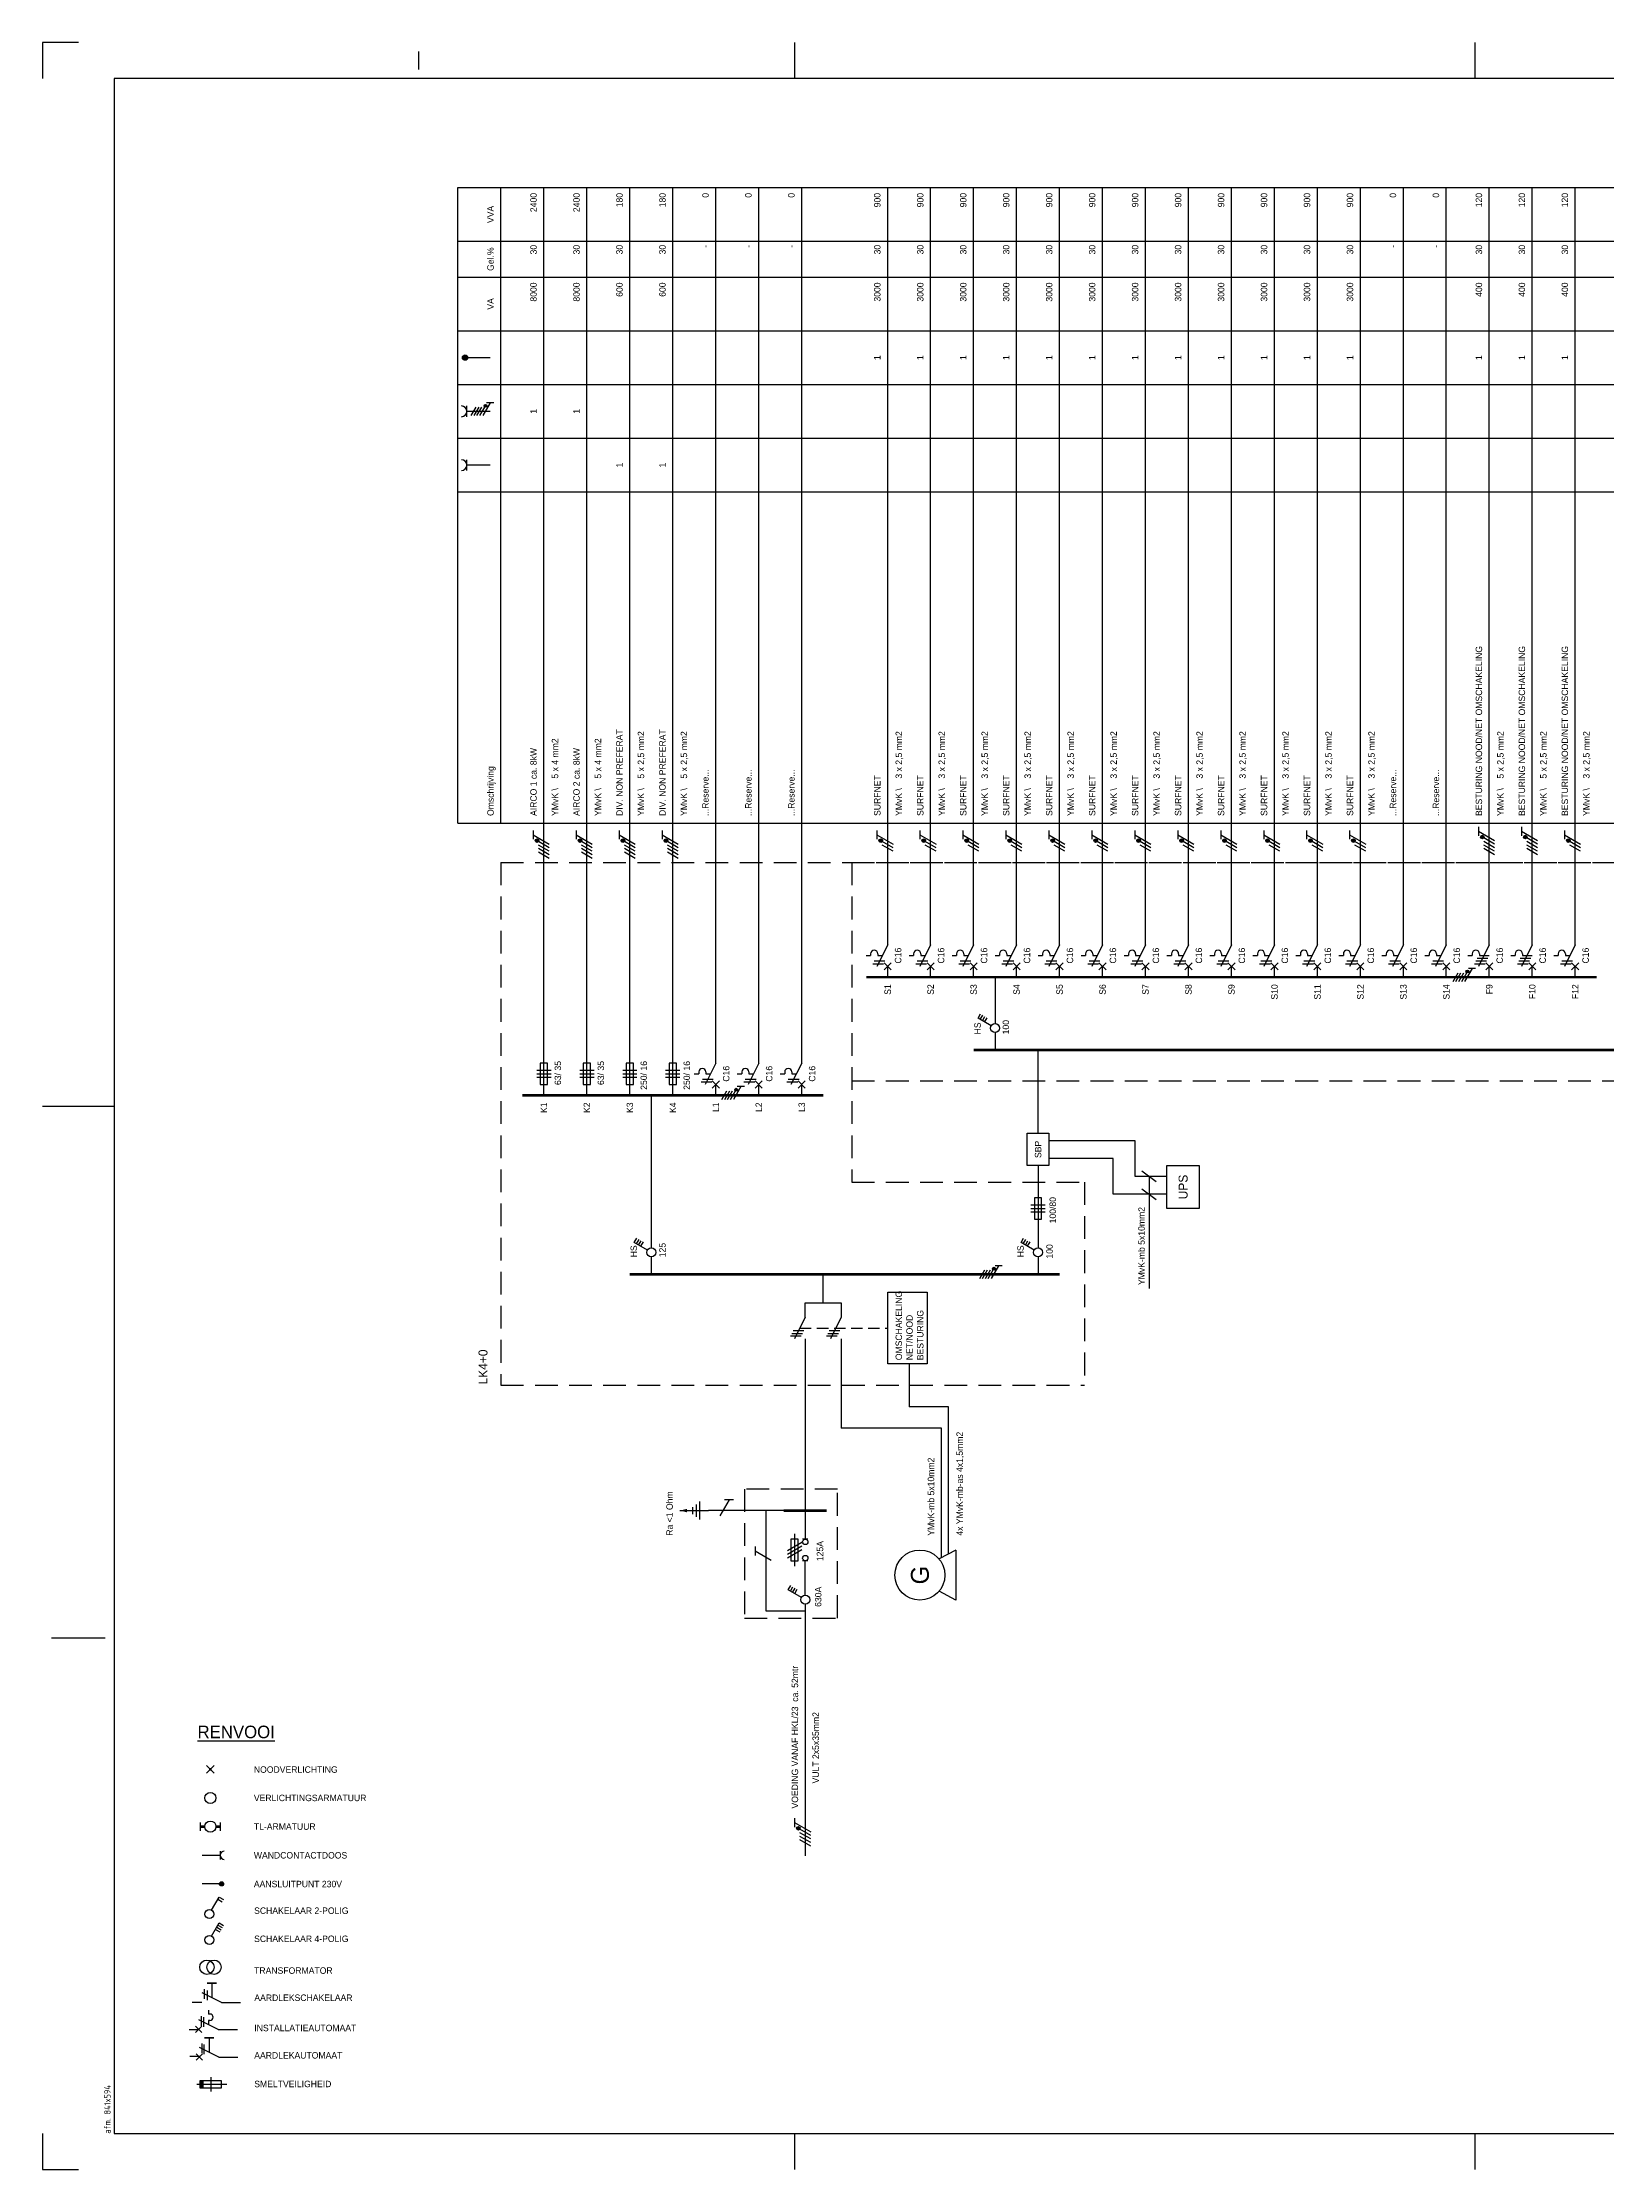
# Model space of a CAD drawing. Header units: millimetres. Extents: x 0 to 841, y 0 to 594.
# Drawn here: x 0 to 437, y 0 to 594 of the extents above; entities that cross this region are included whole.
import ezdxf
from ezdxf.enums import TextEntityAlignment as Align

# ---------------------------------------------------------------- set-up
doc = ezdxf.new("R2010")
doc.units = ezdxf.units.MM
doc.linetypes.add('HIDDEN', pattern=[9.525, 6.35, -3.175])
doc.layers.get('0').update_dxf_attribs({"linetype": 'CONTINUOUS'})
for name, color, linetype in [('00att018', 1, 'CONTINUOUS'), ('00kad018', 1, 'CONTINUOUS'), ('00kad070', 5, 'CONTINUOUS'), ('BL$2----_KADER', 7, 'CONTINUOUS'), ('EL$1----', 3, 'CONTINUOUS'), ('EL$1----_LK4+0', 3, 'CONTINUOUS')]:
    doc.layers.add(name, color=color, linetype=linetype)
doc.styles.add('BURO-018', font='BUROFONT', dxfattribs={"height": 1.8})
doc.styles.add('BURO-025', font='BUROFONT.shx', dxfattribs={"height": 2.5})
doc.styles.add('BURO-035', font='BUROFONT.shx', dxfattribs={"height": 3.5})
doc.styles.add('ISO', font='isocp.shx')

# ---------------------------------------------------------------- blocks, each defined once
blk = doc.blocks.new('RENV_DION')
at = {"layer": 'EL$1----', "linetype": 'Continuous'}
for p, q in [((485.12, 256.64), (487.32, 254.44)), ((487.32, 256.64), (485.12, 254.44)), ((483.5, 238.37), (483.5, 240.7)), ((488.94, 240.7), (488.94, 238.37)), ((488.94, 232.7), (488.94, 230.37)), ((483.89, 231.54), (488.94, 231.54)), ((489.33, 223.54), (483.89, 223.54)), ((486.57, 208.98), (488.69, 212.65)), ((487.64, 210.83), (488.85, 210.13)), ((487.99, 211.43), (489.2, 210.73)), ((488.34, 212.04), (489.55, 211.34)), ((488.69, 212.65), (489.9, 211.95)), ((489.35, 190.42), (483.95, 193.12)), ((484.62, 191.43), (484.62, 194.13)), ((485.3, 193.8), (485.3, 191.1)), ((486.65, 195.82), (486.65, 191.77)), ((488.36, 182.91), (482.96, 185.61)), ((483.63, 186.63), (483.63, 183.93)), ((484.31, 186.29), (484.31, 183.59)), ((485.66, 188.31), (485.66, 187.19)), ((486.11, 187.19), (485.66, 187.19)), ((486.11, 185.39), (485.66, 185.39)), ((485.66, 185.39), (485.66, 184.26)), ((480.26, 182.91), (482.96, 182.91)), ((482.06, 183.81), (483.86, 182.01)), ((483.86, 183.81), (482.06, 182.01)), ((485.84, 180.58), (485.84, 176.53)), ((488.36, 182.91), (493.76, 182.91)), ((484.04, 176.08), (482.24, 174.28)), ((482.24, 176.08), (484.04, 174.28)), ((488.54, 175.18), (483.14, 177.88)), ((482.39, 167.57), (490.81, 167.57)), ((489.31, 168.57), (483.31, 168.57)), ((483.31, 168.57), (483.31, 166.57)), ((483.31, 166.57), (489.31, 166.57)), ((486.31, 169.57), (486.31, 165.57)), ((489.31, 166.57), (489.31, 168.57))]:
    blk.add_line(p, q, dxfattribs=at)
at = {"layer": 'EL$1----', "color": 3, "linetype": 'Continuous'}
for p, q in [((486.57, 216.18), (488.69, 219.85)), ((488.69, 219.85), (489.9, 219.15)), ((488.34, 219.25), (489.55, 218.55))]:
    blk.add_line(p, q, dxfattribs=at)
at = {"layer": 'EL$1----'}
for p, q in [((483.86, 190.42), (481.16, 190.42)), ((489.35, 190.42), (494.66, 190.42)), ((483.9, 176.31), (483.9, 179.01)), ((484.49, 175.97), (484.49, 178.67)), ((483.14, 175.29), (480.44, 175.29)), ((488.54, 175.18), (493.85, 175.18))]:
    blk.add_line(p, q, dxfattribs=at)
at = {"layer": 'EL$1----', "linetype": 'Continuous'}
for points, const_width in [([(486.41, 255.54, 1), (486.02, 255.54, 1)], 0.389), ([(489.33, 223.83, 1), (489.33, 223.24, 1)], 0.583)]:
    blk.add_lwpolyline(points, format="xyb", close=True, dxfattribs=dict(at, const_width=const_width))
for points, const_width in [([(484.66, 239.54), (483.5, 239.54)], 0.778), ([(487.77, 239.54), (488.94, 239.54)], 0.778), ([(485.3, 195.82), (488, 195.82)], 0.45), ([(484.49, 180.58), (487.19, 180.58)], 0.45)]:
    blk.add_lwpolyline(points, dxfattribs=dict(at, const_width=const_width))
for centre, radius in [((486.22, 247.54), 1.56), ((486.22, 239.54), 1.56), ((489.33, 223.54), 0.583), ((485.95, 207.9), 1.25), ((485.24, 200.27), 2), ((487.24, 200.27), 2)]:
    blk.add_circle(centre, radius, dxfattribs=at)
at = {"layer": 'EL$1----', "color": 3, "linetype": 'Continuous'}
blk.add_circle((485.95, 215.1), 1.25, dxfattribs=at)
at = {"layer": 'EL$1----', "linetype": 'Continuous'}
for centre, radius, start, end in [((490.11, 231.54), 1.17, 90, 270), ((486.11, 186.29), 0.9, 270, 90)]:
    blk.add_arc(centre, radius, start, end, dxfattribs=at)
blk.add_solid([(483.31, 168.57), (484.31, 168.57), (483.31, 166.57), (484.31, 166.57)], dxfattribs=at)
at = {"layer": 'EL$1----', "color": 3, "style": 'BURO-035'}
blk.add_text('%%URENVOOI', height=3.5, dxfattribs=at).set_placement((482.63, 264.23))
at = {"layer": 'EL$1----', "color": 1, "style": 'BURO-018'}
for s, p in [('NOODVERLICHTING', (498.36, 255.47)), ('VERLICHTINGSARMATUUR', (498.36, 247.55)), ('TL-ARMATUUR', (498.36, 239.54)), ('WANDCONTACTDOOS', (498.36, 231.52)), ('AANSLUITPUNT 230V', (498.36, 223.5)), ('SCHAKELAAR 2-POLIG', (498.43, 216.06)), ('SCHAKELAAR 4-POLIG', (498.43, 208.21)), ('TRANSFORMATOR', (498.43, 199.33)), ('AARDLEKSCHAKELAAR', (498.49, 191.75)), ('INSTALLATIEAUTOMAAT', (498.49, 183.3)), ('AARDLEKAUTOMAAT', (498.47, 175.66)), ('SMELTVEILIGHEID', (498.47, 167.66))]:
    blk.add_text(s, height=1.8, dxfattribs=at).set_placement(p, align=Align.MIDDLE_LEFT)
blk = doc.blocks.new('HL3')
at = {"color": 0, "linetype": 'Continuous'}
for p, q in [((-3, 6.98), (-3, 4.48)), ((-3, 5.73), (1.5, 3.13)), ((1.5, 2.13), (-1.5, 3.87)), ((1.5, 1.13), (-1.5, 2.87)), ((1.5, 0.13), (-1.5, 1.87)), ((1.5, -0.87), (-1.5, 0.87))]:
    blk.add_line(p, q, dxfattribs=at)
at = {"color": 0, "linetype": 'Continuous', "const_width": 0.5}
blk.add_lwpolyline([(-1.68, 4.12, 1), (-2.18, 4.12, 1)], format="xyb", close=True, dxfattribs=at)
at = {"color": 0, "linetype": 'Continuous'}
blk.add_circle((-1.93, 4.12), 0.5, dxfattribs=at)
blk = doc.blocks.new('1114A3A')
at = {"color": 0, "linetype": 'Continuous'}
for p, q in [((0.62, 1.08), (2.74, 4.75)), ((1.69, 2.93), (2.9, 2.23)), ((2.04, 3.54), (3.25, 2.84)), ((2.39, 4.14), (3.6, 3.44)), ((2.74, 4.75), (3.95, 4.05))]:
    blk.add_line(p, q, dxfattribs=at)
blk.add_circle((0, 0), 1.25, dxfattribs=at)
at = {"color": 0, "linetype": 'Continuous', "style": 'BURO-018', "flags": 1}
for tag, p in [('E_ID', (0, 0.08)), ('E_MATCODE', (0, -4.92))]:
    blk.add_attdef(tag, p, '', height=1.8, dxfattribs=at)
at = {"color": 0, "linetype": 'Continuous', "style": 'BURO-018'}
blk.add_attdef('E_IGS', text='', height=1.8, dxfattribs=at).set_placement((3, 0.08), align=Align.MIDDLE_LEFT)
blk = doc.blocks.new('a1-windesheim-hor')
at = {"layer": '00kad018', "color": 1}
for p, q in [((0, 594), (0, 584)), ((10, 594), (0, 594)), ((210, 594), (210, 584)), ((400, 594), (400, 584)), ((105, 591.5), (105, 586.5)), ((0, 297), (20, 297)), ((2.5, 148.5), (17.5, 148.5)), ((0, 10), (0, 0)), ((210, 10), (210, 0)), ((400, 10), (400, 0)), ((0, 0), (10, 0))]:
    blk.add_line(p, q, dxfattribs=at)
at = {"layer": '00kad070', "color": 5}
for p, q in [((831, 584), (20, 584)), ((20, 584), (20, 10)), ((20, 10), (831, 10))]:
    blk.add_line(p, q, dxfattribs=at)
at = {"layer": '00att018', "color": 1, "style": 'ISO'}
blk.add_text('afm. 841x594', height=1.8, rotation=90, dxfattribs=at).set_placement((19, 10))
blk = doc.blocks.new('072101A')
at = {"color": 0, "linetype": 'Continuous'}
for p, q in [((1, 0), (-1, 0)), ((-1, 0), (-1, -6)), ((1, -6), (1, 0)), ((-1, -6), (1, -6))]:
    blk.add_line(p, q, dxfattribs=at)
at = {"color": 0, "linetype": 'Continuous', "style": 'BURO-018', "flags": 1}
for tag, p in [('E_ID', (0, 0)), ('E_MATCODE', (0, -5))]:
    blk.add_attdef(tag, p, '', height=1.8, dxfattribs=at)
at = {"color": 0, "linetype": 'Continuous', "style": 'BURO-018'}
blk.add_attdef('E_KODE', text='', height=1.8, dxfattribs=at).set_placement((-3, -3), align=Align.MIDDLE_RIGHT)
blk = doc.blocks.new('0721013F')
at = {"color": 0, "linetype": 'Continuous'}
for p, q in [((-2, -2), (2, -2)), ((-2, -3), (2, -3)), ((2, -4), (-2, -4))]:
    blk.add_line(p, q, dxfattribs=at)
blk = doc.blocks.new('L1')
at = {"color": 0, "linetype": 'Continuous'}
for p, q in [((-3, 73.98), (-3, 71.48)), ((-3, 72.73), (1.5, 70.13)), ((1.5, 69.13), (-1.5, 70.87)), ((1.5, 68.13), (-1.5, 69.87))]:
    blk.add_line(p, q, dxfattribs=at)
at = {"color": 0, "linetype": 'Continuous', "const_width": 0.5}
blk.add_lwpolyline([(-1.68, 71.12, 1), (-2.18, 71.12, 1)], format="xyb", close=True, dxfattribs=at)
at = {"color": 0, "linetype": 'Continuous'}
blk.add_circle((-1.93, 71.12), 0.5, dxfattribs=at)
blk = doc.blocks.new('L3')
at = {"color": 0, "linetype": 'Continuous'}
for p, q in [((-3, 75.98), (-3, 73.48)), ((-3, 74.73), (1.5, 72.13)), ((1.5, 71.13), (-1.5, 72.87)), ((1.5, 70.13), (-1.5, 71.87)), ((1.5, 69.13), (-1.5, 70.87)), ((1.5, 68.13), (-1.5, 69.87))]:
    blk.add_line(p, q, dxfattribs=at)
at = {"color": 0, "linetype": 'Continuous', "const_width": 0.5}
blk.add_lwpolyline([(-1.68, 73.12, 1), (-2.18, 73.12, 1)], format="xyb", close=True, dxfattribs=at)
at = {"color": 0, "linetype": 'Continuous'}
blk.add_circle((-1.93, 73.12), 0.5, dxfattribs=at)
blk = doc.blocks.new('111104')
at = {"color": 0, "linetype": 'Continuous'}
for p, q in [((-3, 6.98), (-3, 4.48)), ((-3, 5.73), (1.5, 3.13)), ((1.5, 2.13), (-1.5, 3.87)), ((1.5, 1.13), (-1.5, 2.87)), ((1.5, 0.13), (-1.5, 1.87)), ((1.5, -0.87), (-1.5, 0.87))]:
    blk.add_line(p, q, dxfattribs=at)
at = {"color": 0, "linetype": 'Continuous', "const_width": 0.5}
blk.add_lwpolyline([(-1.68, 4.12, 1), (-2.18, 4.12, 1)], format="xyb", close=True, dxfattribs=at)
at = {"color": 0, "linetype": 'Continuous'}
blk.add_circle((-1.93, 4.12), 0.5, dxfattribs=at)
blk = doc.blocks.new('060401E')
at = {"color": 0, "linetype": 'Continuous'}
blk.add_circle((0, 0), 3.5, dxfattribs=at)
at = {"color": 0, "linetype": 'Continuous', "style": 'BURO-025'}
blk.add_text('G', height=2.5, dxfattribs=at).set_placement((0, 0), align=Align.MIDDLE)
at = {"color": 0, "linetype": 'Continuous', "style": 'BURO-018', "flags": 1}
for tag, p in [('E_ID', (0, 0)), ('E_MATCODE', (0, -5))]:
    blk.add_attdef(tag, p, '', height=1.8, dxfattribs=at)
at = {"color": 0, "linetype": 'Continuous', "style": 'BURO-018'}
blk.add_attdef('E_KODE', text='', height=1.8, dxfattribs=at).set_placement((5, 0), align=Align.MIDDLE_LEFT)
blk = doc.blocks.new('070201')
at = {"color": 0, "linetype": 'Continuous'}
blk.add_line((0, -6), (-3, 0), dxfattribs=at)
at = {"color": 0, "linetype": 'Continuous', "style": 'BURO-018'}
blk.add_attdef('E_ASK1', text='', height=1.8, dxfattribs=at).set_placement((-1, 1), align=Align.RIGHT)
at = {"color": 0, "linetype": 'Continuous', "style": 'BURO-018', "flags": 1}
for tag, p in [('E_ID', (0, 0)), ('E_MATCODE', (0, -5))]:
    blk.add_attdef(tag, p, '', height=1.8, dxfattribs=at)
at = {"color": 0, "linetype": 'Continuous', "style": 'BURO-018'}
blk.add_attdef('E_KODE', text='', height=1.8, dxfattribs=at).set_placement((3, -3), align=Align.MIDDLE_LEFT)
blk.add_attdef('E_ASK2', text='', height=1.8, dxfattribs=at).set_placement((-1, -7), align=Align.TOP_RIGHT)
blk = doc.blocks.new('070201B')
at = {"color": 0, "linetype": 'Continuous'}
for p, q in [((-1.125, -0.75), (-4.125, -0.75)), ((-3.75, -1.5), (-0.75, -1.5)), ((-0.375, -2.25), (-3.375, -2.25))]:
    blk.add_line(p, q, dxfattribs=at)
blk = doc.blocks.new('A$C463722A5')
at = {"color": 0, "linetype": 'Continuous'}
for p, q in [((0, 4.35), (4, 6.65)), ((1, 7.5), (1, 1.5)), ((3, 7.5), (1, 7.5)), ((2, 9), (2, 0)), ((3, 1.5), (3, 7.5)), ((5.75, 7.5), (4.25, 7.5)), ((0, 3.35), (4, 5.65)), ((0, 2.35), (4, 4.65)), ((1, 1.5), (3, 1.5)), ((5.75, 1.5), (4.25, 1.5))]:
    blk.add_line(p, q, dxfattribs=at)
for centre in [(5, 6.75), (5, 2.25)]:
    blk.add_circle(centre, 0.75, dxfattribs=at)
at = {"color": 0, "linetype": 'Continuous', "style": 'BURO-018', "flags": 1}
for tag, p in [('E_ID', (5, 7.5)), ('E_MATCODE', (5, 2.5))]:
    blk.add_attdef(tag, p, '', height=1.8, dxfattribs=at)
at = {"color": 0, "linetype": 'Continuous', "style": 'BURO-018'}
blk.add_attdef('E_IMPH', text='', height=1.8, dxfattribs=at).set_placement((10, 5.5), align=Align.CENTER)
blk.add_attdef('E_IMP', text='', height=1.8, dxfattribs=at).set_placement((10, 3.5), align=Align.TOP_CENTER)
blk = doc.blocks.new('111102')
at = {"color": 0, "linetype": 'Continuous'}
for p, q in [((-3, 2.98), (-3, 0.48)), ((-3, 1.73), (1.5, -0.87))]:
    blk.add_line(p, q, dxfattribs=at)
blk = doc.blocks.new('0215A2_')
at = {"color": 0, "linetype": 'Continuous'}
for p, q in [((0, -8), (0, 0)), ((-2.5, -2.5), (2.5, -2.5)), ((-1.75, -3.5), (1.75, -3.5)), ((-1, -4.5), (1, -4.5))]:
    blk.add_line(p, q, dxfattribs=at)
blk.add_lwpolyline([(0, -8, 0, 1, 0), (0, -6, 1, 1, 0)], format="xyseb", dxfattribs=at)
blk = doc.blocks.new('B15')
at = {"color": 0, "linetype": 'Continuous'}
for p, q in [((0, 0), (0, 21)), ((-2, 7), (2, 7)), ((-2, 6), (2, 6)), ((-1, 9), (-1, 3)), ((1, 9), (-1, 9)), ((1, 3), (1, 9)), ((2, 5), (-2, 5)), ((-1, 3), (1, 3))]:
    blk.add_line(p, q, dxfattribs=at)
at = {"color": 1, "style": 'BURO-018'}
blk.add_attdef('E_VRIJ1', (-3, 12), '', height=1.8, rotation=90, dxfattribs=at)
at = {"color": 1, "linetype": 'Continuous', "style": 'BURO-018'}
blk.add_attdef('E_IMP', text='', height=1.8, rotation=90, dxfattribs=at).set_placement((3, 6.9), align=Align.TOP_LEFT)
blk.add_attdef('E_IMPH', text='', height=1.8, rotation=90, dxfattribs=at).set_placement((3, 6.2), align=Align.TOP_RIGHT)
blk = doc.blocks.new('m1')
at = {"color": 0, "linetype": 'Continuous'}
blk.add_line((0, 21), (0, 33), dxfattribs=at)
blk = doc.blocks.new('b1s')
at = {"color": 0, "linetype": 'Continuous'}
blk.add_line((0, 33), (0, 54), dxfattribs=at)
blk = doc.blocks.new('m1s')
at = {"color": 0, "linetype": 'Continuous'}
blk.add_line((0, 54), (0, 66), dxfattribs=at)
blk = doc.blocks.new('B3')
at = {"color": 0, "linetype": 'Continuous'}
for p, q in [((0, 9), (0, 21)), ((-6, 6), (-4.75, 6)), ((-4.75, 6.5), (-4.75, 6)), ((0, 9), (-3, 3)), ((-2.75, 6.5), (-2.75, 6)), ((-2.75, 6), (-1.5, 6)), ((-4.125, 3.75), (-1.125, 3.75)), ((-3.75, 4.5), (-0.75, 4.5)), ((-1, 4), (1, 2)), ((-1, 2), (1, 4)), ((0, 0), (0, 3))]:
    blk.add_line(p, q, dxfattribs=at)
blk.add_arc((-3.75, 6.5), 1, 0, 180, dxfattribs=at)
at = {"color": 1, "style": 'BURO-018'}
blk.add_attdef('E_VRIJ1', (-3, 12), '', height=1.8, rotation=90, dxfattribs=at)
at = {"color": 1, "linetype": 'Continuous', "style": 'BURO-018'}
blk.add_attdef('E_IIA', text='', height=1.8, rotation=90, dxfattribs=at).set_placement((2, 6), align=Align.TOP_CENTER)
blk = doc.blocks.new('B3S')
at = {"color": 0, "linetype": 'Continuous'}
for p, q in [((0, 42), (0, 54)), ((0, 42), (-3, 36)), ((-6, 39), (-4.75, 39)), ((-4.75, 39.5), (-4.75, 39)), ((-4.125, 36.75), (-1.125, 36.75)), ((-3.75, 37.5), (-0.75, 37.5)), ((-2.75, 39.5), (-2.75, 39)), ((-2.75, 39), (-1.5, 39)), ((-1, 37), (1, 35)), ((-1, 35), (1, 37)), ((0, 33), (0, 36))]:
    blk.add_line(p, q, dxfattribs=at)
blk.add_arc((-3.75, 39.5), 1, 0, 180, dxfattribs=at)
at = {"color": 1, "style": 'BURO-018'}
blk.add_attdef('E_VRIJ1', (-3, 45), '', height=1.8, rotation=90, dxfattribs=at)
at = {"color": 1, "linetype": 'Continuous', "style": 'BURO-018'}
blk.add_attdef('E_IIA', text='', height=1.8, rotation=90, dxfattribs=at).set_placement((2, 39), align=Align.TOP_CENTER)
blk = doc.blocks.new('B5S')
at = {"color": 0, "linetype": 'Continuous'}
for p, q in [((0, 42), (0, 54)), ((0, 42), (-3, 36)), ((-6, 39), (-4.75, 39)), ((-4.75, 39.5), (-4.75, 39)), ((-4.125, 36.75), (-1.125, 36.75)), ((-3.75, 37.5), (-0.75, 37.5)), ((-3.375, 38.25), (-0.375, 38.25)), ((-2.75, 39.5), (-2.75, 39)), ((-2.75, 39), (0, 39)), ((-1, 35), (1, 37)), ((-1, 37), (1, 35)), ((0, 33), (0, 36))]:
    blk.add_line(p, q, dxfattribs=at)
blk.add_arc((-3.75, 39.5), 1, 0, 180, dxfattribs=at)
at = {"color": 1, "style": 'BURO-018'}
blk.add_attdef('E_VRIJ1', (-3, 45), '', height=1.8, rotation=90, dxfattribs=at)
at = {"color": 1, "linetype": 'Continuous', "style": 'BURO-018'}
blk.add_attdef('E_IIA', text='', height=1.8, rotation=90, dxfattribs=at).set_placement((2, 39), align=Align.TOP_CENTER)
blk = doc.blocks.new('KOLNR6')
at = {"color": 0, "linetype": 'Continuous'}
for p, q in [((-3.5, -1.5), (-3.5, 1.5)), ((3, 0), (-3.5, 0))]:
    blk.add_line(p, q, dxfattribs=at)
blk.add_arc((-5, 0), 1.5, 270, 90, dxfattribs=at)
blk = doc.blocks.new('KOLNR7')
at = {"color": 0, "linetype": 'Continuous'}
for p, q in [((-3.5, -1.5), (-3.5, 1.5)), ((3, 0), (-3.5, 0)), ((-2.29, -1.2), (-0.91, 1.2)), ((-1.49, -1.2), (-0.11, 1.2)), ((-0.69, -1.2), (0.69, 1.2)), ((0.11, -1.2), (1.49, 1.2)), ((2.99, 2.4), (0.91, -1.2)), ((3.99, 2.4), (1.99, 2.4))]:
    blk.add_line(p, q, dxfattribs=at)
at = {"color": 0, "linetype": 'Continuous', "const_width": 0.4}
blk.add_lwpolyline([(1.69, 1.35, 1), (1.69, 1.75, 1)], format="xyb", close=True, dxfattribs=at)
at = {"color": 0, "linetype": 'Continuous'}
blk.add_circle((1.69, 1.55), 0.4, dxfattribs=at)
blk.add_arc((-5, 0), 1.5, 270, 90, dxfattribs=at)
blk = doc.blocks.new('KOLNR8')
at = {"color": 0, "linetype": 'Continuous'}
blk.add_line((-4, 0), (3, 0), dxfattribs=at)
at = {"color": 0, "linetype": 'Continuous', "const_width": 0.75}
blk.add_lwpolyline([(-4, -0.375, 1), (-4, 0.375, 1)], format="xyb", close=True, dxfattribs=at)
at = {"color": 0, "linetype": 'Continuous'}
blk.add_circle((-4, 0), 0.75, dxfattribs=at)

msp = doc.modelspace()

# ---------------------------------------------------------------- linework, layer by layer
at = {"layer": 'EL$1----', "color": 1, "linetype": 'HIDDEN'}
for p, q in [((128, 365), (498, 365)), ((128, 365), (128, 219)), ((226, 365), (596, 365)), ((226, 365), (226, 275.75)), ((226, 304), (596, 304)), ((226, 275.75), (291, 275.75)), ((291, 275.75), (291, 219)), ((128, 219), (291, 219))]:
    msp.add_line(p, q, dxfattribs=at)
at = {"layer": 'EL$1----'}
for p, q in [((266, 333), (266, 320)), ((266, 317.5), (266, 312.625)), ((278, 289.375), (278, 312.625)), ((170, 300), (170, 257.375)), ((281, 287.375), (305, 287.375)), ((305, 287.375), (305, 277.375)), ((278, 280.375), (278, 257.375)), ((299, 282.375), (281, 282.375)), ((299, 272.375), (299, 282.375)), ((305, 277.375), (314, 277.375)), ((314, 272.375), (299, 272.375)), ((170, 254.875), (170, 250)), ((218, 242), (218, 250)), ((278, 254.875), (278, 250)), ((213, 238), (213, 242)), ((213, 242), (223, 242)), ((223, 242), (223, 238)), ((213, 232), (213, 176)), ((223, 232), (223, 207)), ((242, 225), (242, 213)), ((253, 213), (242, 213)), ((253, 172), (253, 213)), ((251, 207), (223, 207)), ((251, 171), (251, 207)), ((202, 184), (186, 184)), ((207, 184), (202, 184)), ((202, 184), (202, 156)), ((255, 173), (250.36, 170.502)), ((255, 173), (255, 159)), ((255, 159), (250.36, 161.498)), ((202, 156), (213, 156))]:
    msp.add_line(p, q, dxfattribs=at)
at = {"layer": 'EL$1----', "color": 1}
for p, q in [((307, 278.875), (311, 275.875)), ((307, 273.875), (311, 270.875)), ((309, 277.375), (309, 246))]:
    msp.add_line(p, q, dxfattribs=at)
at = {"layer": 'EL$1----', "linetype": 'HIDDEN', "ltscale": 0.5}
msp.add_line((211.5, 235), (236, 235), dxfattribs=at)
at = {"layer": 'EL$1----', "ltscale": 0.2}
for p, q in [((213, 160.375), (213, 170)), ((213, 158), (213, 87.583))]:
    msp.add_line(p, q, dxfattribs=at)
at = {"layer": 'EL$1----'}
for points in [[(272, 312.625, 0.7, 0.7, 0), (260, 312.625, 0.7, 0.7, 0)], [(284, 312.625, 0.7, 0.7, 0), (272, 312.625, 0.7, 0.7, 0)], [(296, 312.625, 0.7, 0.7, 0), (284, 312.625, 0.7, 0.7, 0)], [(308, 312.625, 0.7, 0.7, 0), (296, 312.625, 0.7, 0.7, 0)], [(320, 312.625, 0.7, 0.7, 0), (308, 312.625, 0.7, 0.7, 0)], [(332, 312.625, 0.7, 0.7, 0), (320, 312.625, 0.7, 0.7, 0)], [(344, 312.625, 0.7, 0.7, 0), (332, 312.625, 0.7, 0.7, 0)], [(356, 312.625, 0.7, 0.7, 0), (344, 312.625, 0.7, 0.7, 0)], [(368, 312.625, 0.7, 0.7, 0), (356, 312.625, 0.7, 0.7, 0)], [(380, 312.625, 0.7, 0.7, 0), (368, 312.625, 0.7, 0.7, 0)], [(392, 312.625, 0.7, 0.7, 0), (380, 312.625, 0.7, 0.7, 0)], [(404, 312.625, 0.7, 0.7, 0), (392, 312.625, 0.7, 0.7, 0)], [(416, 312.625, 0.7, 0.7, 0), (404, 312.625, 0.7, 0.7, 0)], [(428, 312.625, 0.7, 0.7, 0), (416, 312.625, 0.7, 0.7, 0)], [(440, 312.625, 0.7, 0.7, 0), (428, 312.625, 0.7, 0.7, 0)], [(176, 250, 0.7, 0.7, 0), (164, 250, 0.7, 0.7, 0)], [(188, 250, 0.7, 0.7, 0), (176, 250, 0.7, 0.7, 0)], [(200, 250, 0.7, 0.7, 0), (188, 250, 0.7, 0.7, 0)], [(212, 250, 0.7, 0.7, 0), (200, 250, 0.7, 0.7, 0)], [(224, 250, 0.7, 0.7, 0), (212, 250, 0.7, 0.7, 0)], [(236, 250, 0.7, 0.7, 0), (224, 250, 0.7, 0.7, 0)], [(248, 250, 0.7, 0.7, 0), (236, 250, 0.7, 0.7, 0)], [(260, 250, 0.7, 0.7, 0), (248, 250, 0.7, 0.7, 0)], [(272, 250, 0.7, 0.7, 0), (260, 250, 0.7, 0.7, 0)], [(284, 250, 0.7, 0.7, 0), (272, 250, 0.7, 0.7, 0)], [(219, 184, 0.7, 0.7, 0), (207, 184, 0.7, 0.7, 0)]]:
    msp.add_lwpolyline(points, format="xyseb", dxfattribs=at)
for points in [[(275, 289.375), (281, 289.375), (281, 280.375), (275, 280.375)], [(314, 280.375), (323, 280.375), (323, 268.375), (314, 268.375)], [(236, 245), (247, 245), (247, 225), (236, 225)]]:
    msp.add_lwpolyline(points, close=True, dxfattribs=at)
at = {"layer": 'EL$1----', "color": 1, "linetype": 'HIDDEN'}
msp.add_lwpolyline([(196, 190), (196, 154), (222, 154), (222, 190)], close=True, dxfattribs=at)
at = {"layer": 'EL$1----_LK4+0', "color": 1}
for p, q in [((116, 553.5), (596, 553.5)), ((116, 376), (116, 553.5)), ((128, 376), (128, 553.5)), ((116, 538.5), (596, 538.5)), ((116, 528.5), (596, 528.5)), ((116, 513.5), (596, 513.5)), ((116, 498.5), (596, 498.5)), ((116, 483.5), (596, 483.5)), ((116, 468.5), (596, 468.5)), ((116, 376), (596, 376))]:
    msp.add_line(p, q, dxfattribs=at)
at = {"layer": 'EL$1----_LK4+0'}
for p, q in [((140, 366), (140, 553.5)), ((152, 366), (152, 553.5)), ((164, 366), (164, 553.5)), ((176, 366), (176, 553.5)), ((188, 366), (188, 553.5)), ((200, 366), (200, 553.5)), ((212, 366), (212, 553.5)), ((236, 366), (236, 553.5)), ((248, 366), (248, 553.5)), ((260, 366), (260, 553.5)), ((272, 366), (272, 553.5)), ((284, 366), (284, 553.5)), ((296, 366), (296, 553.5)), ((308, 366), (308, 553.5)), ((320, 366), (320, 553.5)), ((332, 366), (332, 553.5)), ((344, 366), (344, 553.5)), ((356, 366), (356, 553.5)), ((368, 366), (368, 553.5)), ((380, 366), (380, 553.5)), ((392, 366), (392, 553.5)), ((404, 366), (404, 553.5)), ((416, 366), (416, 553.5)), ((428, 366), (428, 553.5))]:
    msp.add_line(p, q, dxfattribs=at)
for points in [[(242, 333, 0.7, 0.7, 0), (230, 333, 0.7, 0.7, 0)], [(242, 333, 0.7, 0.7, 0), (230, 333, 0.7, 0.7, 0)], [(242, 333, 0.7, 0.7, 0), (230, 333, 0.7, 0.7, 0)], [(242, 333, 0.7, 0.7, 0), (230, 333, 0.7, 0.7, 0)], [(254, 333, 0.7, 0.7, 0), (242, 333, 0.7, 0.7, 0)], [(254, 333, 0.7, 0.7, 0), (242, 333, 0.7, 0.7, 0)], [(254, 333, 0.7, 0.7, 0), (242, 333, 0.7, 0.7, 0)], [(254, 333, 0.7, 0.7, 0), (242, 333, 0.7, 0.7, 0)], [(266, 333, 0.7, 0.7, 0), (254, 333, 0.7, 0.7, 0)], [(266, 333, 0.7, 0.7, 0), (254, 333, 0.7, 0.7, 0)], [(266, 333, 0.7, 0.7, 0), (254, 333, 0.7, 0.7, 0)], [(266, 333, 0.7, 0.7, 0), (254, 333, 0.7, 0.7, 0)], [(278, 333, 0.7, 0.7, 0), (266, 333, 0.7, 0.7, 0)], [(278, 333, 0.7, 0.7, 0), (266, 333, 0.7, 0.7, 0)], [(278, 333, 0.7, 0.7, 0), (266, 333, 0.7, 0.7, 0)], [(278, 333, 0.7, 0.7, 0), (266, 333, 0.7, 0.7, 0)], [(290, 333, 0.7, 0.7, 0), (278, 333, 0.7, 0.7, 0)], [(290, 333, 0.7, 0.7, 0), (278, 333, 0.7, 0.7, 0)], [(290, 333, 0.7, 0.7, 0), (278, 333, 0.7, 0.7, 0)], [(290, 333, 0.7, 0.7, 0), (278, 333, 0.7, 0.7, 0)], [(302, 333, 0.7, 0.7, 0), (290, 333, 0.7, 0.7, 0)], [(302, 333, 0.7, 0.7, 0), (290, 333, 0.7, 0.7, 0)], [(302, 333, 0.7, 0.7, 0), (290, 333, 0.7, 0.7, 0)], [(302, 333, 0.7, 0.7, 0), (290, 333, 0.7, 0.7, 0)], [(314, 333, 0.7, 0.7, 0), (302, 333, 0.7, 0.7, 0)], [(314, 333, 0.7, 0.7, 0), (302, 333, 0.7, 0.7, 0)], [(314, 333, 0.7, 0.7, 0), (302, 333, 0.7, 0.7, 0)], [(314, 333, 0.7, 0.7, 0), (302, 333, 0.7, 0.7, 0)], [(326, 333, 0.7, 0.7, 0), (314, 333, 0.7, 0.7, 0)], [(326, 333, 0.7, 0.7, 0), (314, 333, 0.7, 0.7, 0)], [(326, 333, 0.7, 0.7, 0), (314, 333, 0.7, 0.7, 0)], [(326, 333, 0.7, 0.7, 0), (314, 333, 0.7, 0.7, 0)], [(338, 333, 0.7, 0.7, 0), (326, 333, 0.7, 0.7, 0)], [(338, 333, 0.7, 0.7, 0), (326, 333, 0.7, 0.7, 0)], [(338, 333, 0.7, 0.7, 0), (326, 333, 0.7, 0.7, 0)], [(338, 333, 0.7, 0.7, 0), (326, 333, 0.7, 0.7, 0)], [(350, 333, 0.7, 0.7, 0), (338, 333, 0.7, 0.7, 0)], [(350, 333, 0.7, 0.7, 0), (338, 333, 0.7, 0.7, 0)], [(350, 333, 0.7, 0.7, 0), (338, 333, 0.7, 0.7, 0)], [(350, 333, 0.7, 0.7, 0), (338, 333, 0.7, 0.7, 0)], [(362, 333, 0.7, 0.7, 0), (350, 333, 0.7, 0.7, 0)], [(362, 333, 0.7, 0.7, 0), (350, 333, 0.7, 0.7, 0)], [(362, 333, 0.7, 0.7, 0), (350, 333, 0.7, 0.7, 0)], [(362, 333, 0.7, 0.7, 0), (350, 333, 0.7, 0.7, 0)], [(374, 333, 0.7, 0.7, 0), (362, 333, 0.7, 0.7, 0)], [(374, 333, 0.7, 0.7, 0), (362, 333, 0.7, 0.7, 0)], [(374, 333, 0.7, 0.7, 0), (362, 333, 0.7, 0.7, 0)], [(374, 333, 0.7, 0.7, 0), (362, 333, 0.7, 0.7, 0)], [(386, 333, 0.7, 0.7, 0), (374, 333, 0.7, 0.7, 0)], [(386, 333, 0.7, 0.7, 0), (374, 333, 0.7, 0.7, 0)], [(386, 333, 0.7, 0.7, 0), (374, 333, 0.7, 0.7, 0)], [(386, 333, 0.7, 0.7, 0), (374, 333, 0.7, 0.7, 0)], [(398, 333, 0.7, 0.7, 0), (386, 333, 0.7, 0.7, 0)], [(398, 333, 0.7, 0.7, 0), (386, 333, 0.7, 0.7, 0)], [(398, 333, 0.7, 0.7, 0), (386, 333, 0.7, 0.7, 0)], [(398, 333, 0.7, 0.7, 0), (386, 333, 0.7, 0.7, 0)], [(410, 333, 0.7, 0.7, 0), (398, 333, 0.7, 0.7, 0)], [(410, 333, 0.7, 0.7, 0), (398, 333, 0.7, 0.7, 0)], [(410, 333, 0.7, 0.7, 0), (398, 333, 0.7, 0.7, 0)], [(410, 333, 0.7, 0.7, 0), (398, 333, 0.7, 0.7, 0)], [(422, 333, 0.7, 0.7, 0), (410, 333, 0.7, 0.7, 0)], [(422, 333, 0.7, 0.7, 0), (410, 333, 0.7, 0.7, 0)], [(422, 333, 0.7, 0.7, 0), (410, 333, 0.7, 0.7, 0)], [(422, 333, 0.7, 0.7, 0), (410, 333, 0.7, 0.7, 0)], [(434, 333, 0.7, 0.7, 0), (422, 333, 0.7, 0.7, 0)], [(434, 333, 0.7, 0.7, 0), (422, 333, 0.7, 0.7, 0)], [(434, 333, 0.7, 0.7, 0), (422, 333, 0.7, 0.7, 0)], [(434, 333, 0.7, 0.7, 0), (422, 333, 0.7, 0.7, 0)], [(146, 300, 0.7, 0.7, 0), (134, 300, 0.7, 0.7, 0)], [(158, 300, 0.7, 0.7, 0), (146, 300, 0.7, 0.7, 0)], [(170, 300, 0.7, 0.7, 0), (158, 300, 0.7, 0.7, 0)], [(182, 300, 0.7, 0.7, 0), (170, 300, 0.7, 0.7, 0)], [(194, 300, 0.7, 0.7, 0), (182, 300, 0.7, 0.7, 0)], [(206, 300, 0.7, 0.7, 0), (194, 300, 0.7, 0.7, 0)], [(218, 300, 0.7, 0.7, 0), (206, 300, 0.7, 0.7, 0)]]:
    msp.add_lwpolyline(points, format="xyseb", dxfattribs=at)

# ---------------------------------------------------------------- block references
at = {"layer": 'BL$2----_KADER'}
msp.add_blockref('RENV_DION', (-439.349, -143.786), dxfattribs=at)
at = {"layer": 'EL$1----'}
for name, p in [('a1-windesheim-hor', (0, 0)), ('L3', (404, 299)), ('L3', (416, 299)), ('L3', (140, 298)), ('L3', (152, 298)), ('L3', (164, 298)), ('L3', (176, 298)), ('L1', (236, 300)), ('L1', (248, 300)), ('L1', (260, 300)), ('L1', (272, 300)), ('L1', (284, 300)), ('L1', (296, 300)), ('L1', (308, 300)), ('L1', (320, 300)), ('L1', (332, 300)), ('L1', (344, 300)), ('L1', (356, 300)), ('L1', (368, 300)), ('L1', (428, 300)), ('0721013F', (278, 271.375)), ('111102', (202, 171))]:
    msp.add_blockref(name, p, dxfattribs=at)
for name, p, xscale, yscale, zscale, rotation in [('111104', (394.6, 333), 0.8, 0.8, 0.8, 270), ('111104', (190.4, 300), 0.8, 0.8, 0.8, 270), ('111104', (262.4, 250), 0.8, 0.8, 0.8, 270), ('060401E', (245, 166), 2, 2, 2, 90)]:
    msp.add_blockref(name, p, dxfattribs=dict(at, xscale=xscale, yscale=yscale, zscale=zscale, rotation=rotation))
ref = msp.add_blockref('1114A3A', (266, 318.75), dxfattribs=dict(at, rotation=90))
ref.add_attrib('E_IGS', '100', dxfattribs={"layer": '0', "color": 1, "linetype": 'Continuous', "height": 1.8, "rotation": 90, "style": 'BURO-018'}).set_placement((269, 317), align=Align.MIDDLE_LEFT)
ref = msp.add_blockref('072101A', (278, 271.375), dxfattribs=at)
ref.add_attrib('E_KODE', '100/80', dxfattribs={"layer": '0', "color": 1, "linetype": 'Continuous', "height": 1.8, "rotation": 90, "style": 'BURO-018'}).set_placement((282.1, 271.574), align=Align.MIDDLE_RIGHT)
ref = msp.add_blockref('1114A3A', (170, 256.125), dxfattribs=dict(at, rotation=90))
ref.add_attrib('E_IGS', '125', dxfattribs={"layer": '0', "color": 1, "linetype": 'Continuous', "height": 1.8, "rotation": 90, "style": 'BURO-018'}).set_placement((173.1, 254.75), align=Align.MIDDLE_LEFT)
ref = msp.add_blockref('1114A3A', (278, 256.125), dxfattribs=dict(at, rotation=90))
ref.add_attrib('E_IGS', '100', dxfattribs={"layer": '0', "color": 1, "linetype": 'Continuous', "height": 1.8, "rotation": 90, "style": 'BURO-018'}).set_placement((281.2, 254.375), align=Align.MIDDLE_LEFT)
at = {"layer": 'EL$1----', "xscale": -1, "rotation": 180}
for p in [(213, 232), (223, 232)]:
    msp.add_blockref('070201', p, dxfattribs=at)
at = {"layer": 'EL$1----', "yscale": -1, "zscale": -1}
for p in [(213, 232), (223, 232)]:
    msp.add_blockref('070201B', p, dxfattribs=at)
at = {"layer": 'EL$1----', "rotation": 270}
for name, p in [('0215A2_', (186, 184)), ('111102', (190, 184))]:
    msp.add_blockref(name, p, dxfattribs=at)
at = {"layer": 'EL$1----'}
ref = msp.add_blockref('A$C463722A5', (208, 168.5), dxfattribs=at)
ref.add_attrib('E_IMPH', '125A', dxfattribs={"layer": '0', "color": 1, "linetype": 'Continuous', "height": 1.8, "rotation": 90, "style": 'BURO-018'}).set_placement((218, 172.7), align=Align.CENTER)
ref = msp.add_blockref('1114A3A', (213, 159.125), dxfattribs=dict(at, rotation=90))
ref.add_attrib('E_IGS', '630A', dxfattribs={"layer": '0', "color": 1, "linetype": 'Continuous', "height": 1.8, "rotation": 90, "style": 'BURO-018'}).set_placement((216.6, 157.125), align=Align.MIDDLE_LEFT)
at = {"layer": 'EL$1----', "ltscale": 0.2}
msp.add_blockref('HL3', (213, 91.161), dxfattribs=at)
at = {"layer": 'EL$1----_LK4+0'}
for name, p in [('KOLNR8', (122, 506)), ('KOLNR7', (122, 491)), ('KOLNR6', (122, 476)), ('m1s', (140, 300)), ('m1s', (152, 300)), ('m1s', (164, 300)), ('m1s', (176, 300)), ('m1s', (188, 300)), ('m1s', (200, 300)), ('m1s', (212, 300)), ('m1s', (236, 300)), ('m1s', (248, 300)), ('m1s', (260, 300)), ('m1s', (272, 300)), ('m1s', (284, 300)), ('m1s', (296, 300)), ('m1s', (308, 300)), ('m1s', (320, 300)), ('m1s', (332, 300)), ('m1s', (344, 300)), ('m1s', (356, 300)), ('m1s', (368, 300)), ('m1s', (380, 300)), ('m1s', (392, 300)), ('m1s', (404, 300)), ('m1s', (416, 300)), ('m1s', (428, 300)), ('b1s', (140, 300)), ('b1s', (152, 300)), ('b1s', (164, 300)), ('b1s', (176, 300)), ('b1s', (188, 300)), ('b1s', (200, 300)), ('b1s', (212, 300)), ('m1', (140, 300)), ('m1', (152, 300)), ('m1', (164, 300)), ('m1', (176, 300)), ('m1', (188, 300)), ('m1', (200, 300)), ('m1', (212, 300))]:
    msp.add_blockref(name, p, dxfattribs=at)
for name, p, values in [('B3S', (236, 300), {'E_IIA': 'C16'}), ('B3S', (248, 300), {'E_IIA': 'C16'}), ('B3S', (260, 300), {'E_IIA': 'C16'}), ('B3S', (272, 300), {'E_IIA': 'C16'}), ('B3S', (284, 300), {'E_IIA': 'C16'}), ('B3S', (296, 300), {'E_IIA': 'C16'}), ('B3S', (308, 300), {'E_IIA': 'C16'}), ('B3S', (320, 300), {'E_IIA': 'C16'}), ('B3S', (332, 300), {'E_IIA': 'C16'}), ('B3S', (344, 300), {'E_IIA': 'C16'}), ('B3S', (356, 300), {'E_IIA': 'C16'}), ('B3S', (368, 300), {'E_IIA': 'C16'}), ('B3S', (380, 300), {'E_IIA': 'C16'}), ('B3S', (392, 300), {'E_IIA': 'C16'}), ('B5S', (404, 300), {'E_IIA': 'C16'}), ('B5S', (416, 300), {'E_IIA': 'C16'}), ('B3S', (428, 300), {'E_IIA': 'C16'}), ('B15', (140, 300), {'E_IMPH': '63/', 'E_IMP': '35'}), ('B15', (152, 300), {'E_IMPH': '63/', 'E_IMP': '35'}), ('B15', (164, 300), {'E_IMPH': '250/', 'E_IMP': '16'}), ('B15', (176, 300), {'E_IMPH': '250/', 'E_IMP': '16'}), ('B3', (188, 300), {'E_IIA': 'C16'}), ('B3', (200, 300), {'E_IIA': 'C16'}), ('B3', (212, 300), {'E_IIA': 'C16'})]:
    msp.add_blockref(name, p, dxfattribs=at).add_auto_attribs(values)

# ---------------------------------------------------------------- texts
at = {"layer": 'EL$1----', "color": 1, "style": 'BURO-018'}
for s, p in [('S1', (236, 331)), ('S2', (248, 331)), ('S3', (260, 331)), ('S4', (272, 331)), ('S5', (284, 331)), ('S6', (296, 331)), ('S7', (308, 331)), ('S8', (320, 331)), ('S9', (332, 331)), ('S10', (344, 331)), ('S11', (356, 331)), ('S12', (368, 331)), ('S13', (380, 331)), ('S14', (392, 331)), ('F9', (404, 331)), ('F10', (416, 331)), ('F12', (428, 331))]:
    msp.add_text(s, height=1.8, rotation=90, dxfattribs=at).set_placement(p, align=Align.MIDDLE_RIGHT)
for s, p in [('HS', (262, 317)), ('YMvK-mb 5x10mm2', (307.787, 247)), ('HS', (166, 254.75)), ('HS', (274, 254.75)), ('OMSCHAKELING', (240, 226)), ('NET/NOOD', (243, 226)), ('BESTURING', (246, 226)), ('4x YMvK-mb-as 4x1,5mm2', (257, 177)), ('YMvK-mb 5x10mm2', (249, 177)), ('Ra <1 Ohm', (176, 177))]:
    msp.add_text(s, height=1.8, rotation=90, dxfattribs=at).set_placement(p)
msp.add_text('SBP', height=1.8, rotation=90, dxfattribs=at).set_placement((278, 284.875), align=Align.MIDDLE)
at = {"layer": 'EL$1----', "color": 2, "style": 'BURO-025'}
msp.add_text('UPS', height=2.5, rotation=90, dxfattribs=at).set_placement((318.5, 274.375), align=Align.MIDDLE)
at = {"layer": 'EL$1----', "color": 2, "style": 'BURO-018'}
msp.add_text('LK4+0', height=2.5, rotation=90, dxfattribs=at).set_placement((123, 229), align=Align.MIDDLE_RIGHT)
at = {"layer": 'EL$1----', "color": 1, "linetype": 'Continuous', "ltscale": 0.2, "style": 'BURO-018'}
msp.add_text('VOEDING VANAF HKL/23  ca. 52mtr', height=1.8, rotation=90, dxfattribs=at).set_placement((211, 100.803))
msp.add_text('VULT 2x5x35mm2', height=1.8, rotation=90, dxfattribs=at).set_placement((215, 107.803), align=Align.TOP_LEFT)
at = {"layer": 'EL$1----_LK4+0', "color": 1, "style": 'BURO-018'}
for s, p in [('VVA', (126, 546)), ('Gel.%', (126, 533.5)), ('VA', (126, 521)), ('1', (234, 506)), ('1', (246, 506)), ('1', (258, 506)), ('1', (270, 506)), ('1', (282, 506)), ('1', (294, 506)), ('1', (306, 506)), ('1', (318, 506)), ('1', (330, 506)), ('1', (342, 506)), ('1', (354, 506)), ('1', (366, 506)), ('1', (402, 506)), ('1', (414, 506)), ('1', (426, 506)), ('1', (138, 491)), ('1', (150, 491)), ('1', (162, 476)), ('1', (174, 476))]:
    msp.add_text(s, height=1.8, rotation=90, dxfattribs=at).set_placement(p, align=Align.CENTER)
for s, p in [('2400', (138, 552)), ('2400', (150, 552)), ('180', (162, 552)), ('180', (174, 552)), ('0', (186, 552)), ('0', (198, 552)), ('0', (210, 552)), ('900', (234, 552)), ('900', (246, 552)), ('900', (258, 552)), ('900', (270, 552)), ('900', (282, 552)), ('900', (294, 552)), ('900', (306, 552)), ('900', (318, 552)), ('900', (330, 552)), ('900', (342, 552)), ('900', (354, 552)), ('900', (366, 552)), ('0', (378, 552)), ('0', (390, 552)), ('120', (402, 552)), ('120', (414, 552)), ('120', (426, 552)), ('30', (138, 537.5)), ('30', (150, 537.5)), ('30', (162, 537.5)), ('30', (174, 537.5)), ('-', (186, 537.5)), ('-', (198, 537.5)), ('-', (210, 537.5)), ('30', (234, 537.5)), ('30', (246, 537.5)), ('30', (258, 537.5)), ('30', (270, 537.5)), ('30', (282, 537.5)), ('30', (294, 537.5)), ('30', (306, 537.5)), ('30', (318, 537.5)), ('30', (330, 537.5)), ('30', (342, 537.5)), ('30', (354, 537.5)), ('30', (366, 537.5)), ('-', (378, 537.5)), ('-', (390, 537.5)), ('30', (402, 537.5)), ('30', (414, 537.5)), ('30', (426, 537.5)), ('8000', (138, 527)), ('8000', (150, 527)), ('600', (162, 527)), ('600', (174, 527)), ('3000', (234, 527)), ('3000', (246, 527)), ('3000', (258, 527)), ('3000', (270, 527)), ('3000', (282, 527)), ('3000', (294, 527)), ('3000', (306, 527)), ('3000', (318, 527)), ('3000', (330, 527)), ('3000', (342, 527)), ('3000', (354, 527)), ('3000', (366, 527)), ('400', (402, 527)), ('400', (414, 527)), ('400', (426, 527))]:
    msp.add_text(s, height=1.8, rotation=90, dxfattribs=at).set_placement(p, align=Align.RIGHT)
for s, p in [('BESTURING NOOD/NET OMSCHAKELING', (402, 378)), ('BESTURING NOOD/NET OMSCHAKELING', (414, 378)), ('BESTURING NOOD/NET OMSCHAKELING', (426, 378)), ('YMvK \\    5 x 4 mm2', (144, 378)), ('YMvK \\    5 x 4 mm2', (156, 378)), ('DIV. NON PREFERAT', (162, 378)), ('YMvK \\    5 x 2,5 mm2', (168, 378)), ('DIV. NON PREFERAT', (174, 378)), ('YMvK \\    5 x 2,5 mm2', (180, 378)), ('YMvK \\    3 x 2,5 mm2', (240, 378)), ('YMvK \\    3 x 2,5 mm2', (252, 378)), ('YMvK \\    3 x 2,5 mm2', (264, 378)), ('YMvK \\    3 x 2,5 mm2', (276, 378)), ('YMvK \\    3 x 2,5 mm2', (288, 378)), ('YMvK \\    3 x 2,5 mm2', (300, 378)), ('YMvK \\    3 x 2,5 mm2', (312, 378)), ('YMvK \\    3 x 2,5 mm2', (324, 378)), ('YMvK \\    3 x 2,5 mm2', (336, 378)), ('YMvK \\    3 x 2,5 mm2', (348, 378)), ('YMvK \\    3 x 2,5 mm2', (360, 378)), ('YMvK \\    3 x 2,5 mm2', (372, 378)), ('YMvK \\    5 x 2,5 mm2', (408, 378)), ('YMvK \\    5 x 2,5 mm2', (420, 378)), ('YMvK \\    3 x 2,5 mm2', (432, 378)), ('AIRCO 1 ca. 8kW', (138, 378)), ('AIRCO 2 ca. 8kW', (150, 378)), ('Omschrijving', (126, 378)), ('...Reserve...', (186, 378)), ('...Reserve...', (198, 378)), ('...Reserve...', (210, 378)), ('SURFNET', (234, 378)), ('SURFNET', (246, 378)), ('SURFNET', (258, 378)), ('SURFNET', (270, 378)), ('SURFNET', (282, 378)), ('SURFNET', (294, 378)), ('SURFNET', (306, 378)), ('SURFNET', (318, 378)), ('SURFNET', (330, 378)), ('SURFNET', (342, 378)), ('SURFNET', (354, 378)), ('SURFNET', (366, 378)), ('...Reserve...', (378, 378)), ('...Reserve...', (390, 378))]:
    msp.add_text(s, height=1.8, rotation=90, dxfattribs=at).set_placement(p)
for s, p in [('K1', (140, 298)), ('K2', (152, 298)), ('K3', (164, 298)), ('K4', (176, 298)), ('L1', (188, 298)), ('L2', (200, 298)), ('L3', (212, 298))]:
    msp.add_text(s, height=1.8, rotation=90, dxfattribs=at).set_placement(p, align=Align.MIDDLE_RIGHT)

doc.saveas('drawing.dxf')
